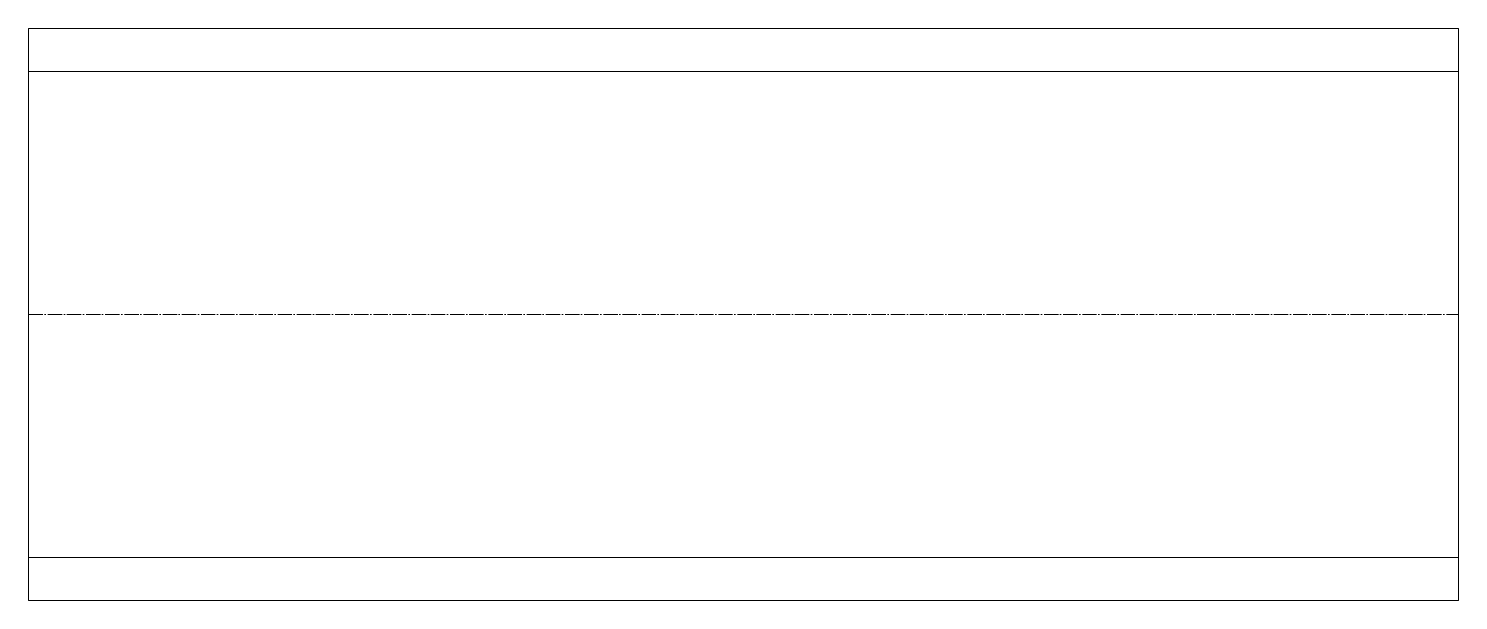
# Model space of a CAD drawing. Header units: metres. Extents: x 0 to 500, y -100 to 100.
import ezdxf

# ---------------------------------------------------------------- set-up
doc = ezdxf.new("R2010")
doc.units = ezdxf.units.M
doc.linetypes.add('MV_hartlijn_staal', pattern=[6.6, 5, -0.8, 0, -0.8])
doc.layers.add('A-DETL-GENF', color=92, linetype='Continuous', lineweight=18)

# ---------------------------------------------------------------- blocks, each defined once
blk = doc.blocks.new('28 Staalprofielen- IPE_HEA_HEB 2d - HEB200-5066266-00_0 Basismaterialen')
at = {"layer": 'A-DETL-GENF'}
for p, q in [((0, 100), (500, 100)), ((0, 100), (0, -100)), ((500, 100), (500, -100)), ((500, 85), (0, 85)), ((0, -85), (500, -85)), ((0, -100), (500, -100))]:
    blk.add_line(p, q, dxfattribs=at)
at = {"layer": 'A-DETL-GENF', "linetype": 'MV_hartlijn_staal', "lineweight": 13}
blk.add_line((0, 0), (500, 0), dxfattribs=at)

msp = doc.modelspace()

# ---------------------------------------------------------------- block references
msp.add_blockref('28 Staalprofielen- IPE_HEA_HEB 2d - HEB200-5066266-00_0 Basismaterialen', (0, 0))

doc.saveas('drawing.dxf')
